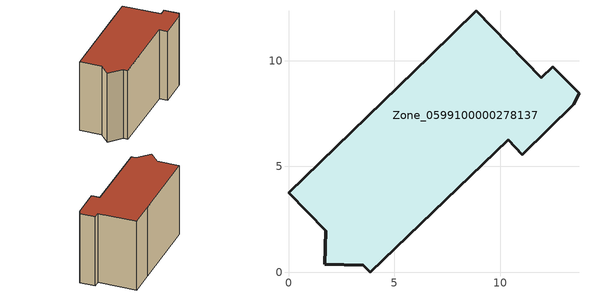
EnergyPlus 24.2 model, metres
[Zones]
Zone_0599100000278137
 floor ground (C_G): 11.05,5.56 10.37,6.27 3.87,0 3.53,0.34 1.7,0.37 1.75,1.96 0,3.75 6.69,10.23 8.86,12.36 11.95,9.2 12.49,9.72 13.72,8.45 13.48,7.94 z0
 wall outside (C_F): 13.72,8.45 12.49,9.72 11.95,9.2 8.86,12.36 6.69,10.23 0,3.75 1.75,1.96 1.7,0.37 3.53,0.34 3.87,0 10.37,6.27 11.05,5.56 13.48,7.94 13.72,8.45 z0:8.45
 roof outside (C_R): 13.48,7.94 13.72,8.45 12.49,9.72 11.95,9.2 8.86,12.36 6.69,10.23 0,3.75 1.75,1.96 1.7,0.37 3.53,0.34 3.87,0 10.37,6.27 11.05,5.56 z8.45
[BUILDING]
Pand.0599100000278137: North Axis=0; Terrain=City; Loads Convergence Tolerance Value=0.04; Temperature Convergence Tolerance Value=0.4; Solar Distribution=FullExterior; Maximum Number of Warmup Days=25; Minimum Number of Warmup Days=1
[Site:Location]
Rotterdam.The.Hague.AP_ZH_NLD Design_Conditions: Latitude=51.96; Longitude=4.45; Time Zone=1; Elevation=-4.5
[SITE:GROUNDTEMPERATURE:BUILDINGSURFACE]
18, 18, 18, 18, 18, 18, 18, 18, 18, 18, 18, 18
[MATERIAL] Thermal Absorptance=0.9; Solar Absorptance=0.7; Visible Absorptance=0.7
Name | Roughness | Thickness | Conductivity | Density | Specific Heat
G.TI.1975-1991 | MediumSmooth | 0.15 | 0.288461 | 540 | 1210
F.TI.1975-1991 | Rough | 0.3 | 0.230769 | 1920 | 840
R.TI.1975-1991 | MediumRough | 0.2 | 0.153846 | 1500 | 1000
[CONSTRUCTION]
C_G: G.TI.1975-1991
C_F: F.TI.1975-1991
C_R: R.TI.1975-1991
[ZONE]
Zone_0599100000278137: Type=1; Multiplier=1; Ceiling Height=Autocalculate; Volume=Autocalculate; Floor Area=autocalculate; Part of Total Floor Area=Yes
[ZONEINFILTRATION:DESIGNFLOWRATE]
Infil_Zone_0599100000278137: Zone or ZoneList or Space or SpaceList=Zone_0599100000278137; Schedule=AlwaysOn; Design Flow Rate Calculation Method=Flow/Area; Flow Rate per Floor Area=0.003; Constant Term Coefficient=1; Temperature Term Coefficient=0; Velocity Term Coefficient=0; Velocity Squared Term Coefficient=0
[HVACTEMPLATE:ZONE:IDEALLOADSAIRSYSTEM]
Zone_0599100000278137: Maximum Heating Supply Air Temperature=50; Minimum Cooling Supply Air Temperature=13; Maximum Heating Supply Air Humidity Ratio=0.0156; Minimum Cooling Supply Air Humidity Ratio=0.0077; Heating Limit=NoLimit; Cooling Limit=NoLimit; Dehumidification Control Type=ConstantSensibleHeatRatio; Cooling Sensible Heat Ratio=0.7; Dehumidification Setpoint=60; Humidification Control Type=None; Humidification Setpoint=30; Outdoor Air Method=None; Outdoor Air Flow Rate per Person=0.00944; Outdoor Air Flow Rate per Zone Floor Area=0; Outdoor Air Flow Rate per Zone=0; Demand Controlled Ventilation Type=None; Outdoor Air Economizer Type=NoEconomizer; Heat Recovery Type=None; Sensible Heat Recovery Effectiveness=0.7; Latent Heat Recovery Effectiveness=0.65
[ZONECONTROL:THERMOSTAT]
ThermostatControl_Zone_0599100000278137: Zone or ZoneList=Zone_0599100000278137; Control Type Schedule=DualSetpointControlType; Control 1=Thermostat_Zone_0599100000278137; Temperature Difference Between Cutout And Setpoint=0
[THERMOSTATSETPOINT:DUALSETPOINT]
Thermostat_Zone_0599100000278137: Heating Setpoint Temperature Schedule=HeatingSetpoint_Zone_0599100000278137; Cooling Setpoint Temperature Schedule=CoolingSetpoint_Zone_0599100000278137
[SCHEDULE:COMPACT]
HeatingSetpoint_Zone_0599100000278137: Through: 12/31, For: AllDays, Until: 24:00, 21
CoolingSetpoint_Zone_0599100000278137: Through: 12/31, For: AllDays, Until: 24:00, 24
DualSetpointControlType: Through: 12/31, For: AllDays, Until: 24:00, 4
AlwaysOn: Through: 12/31, For: AllDays, Until: 24:00, 1
